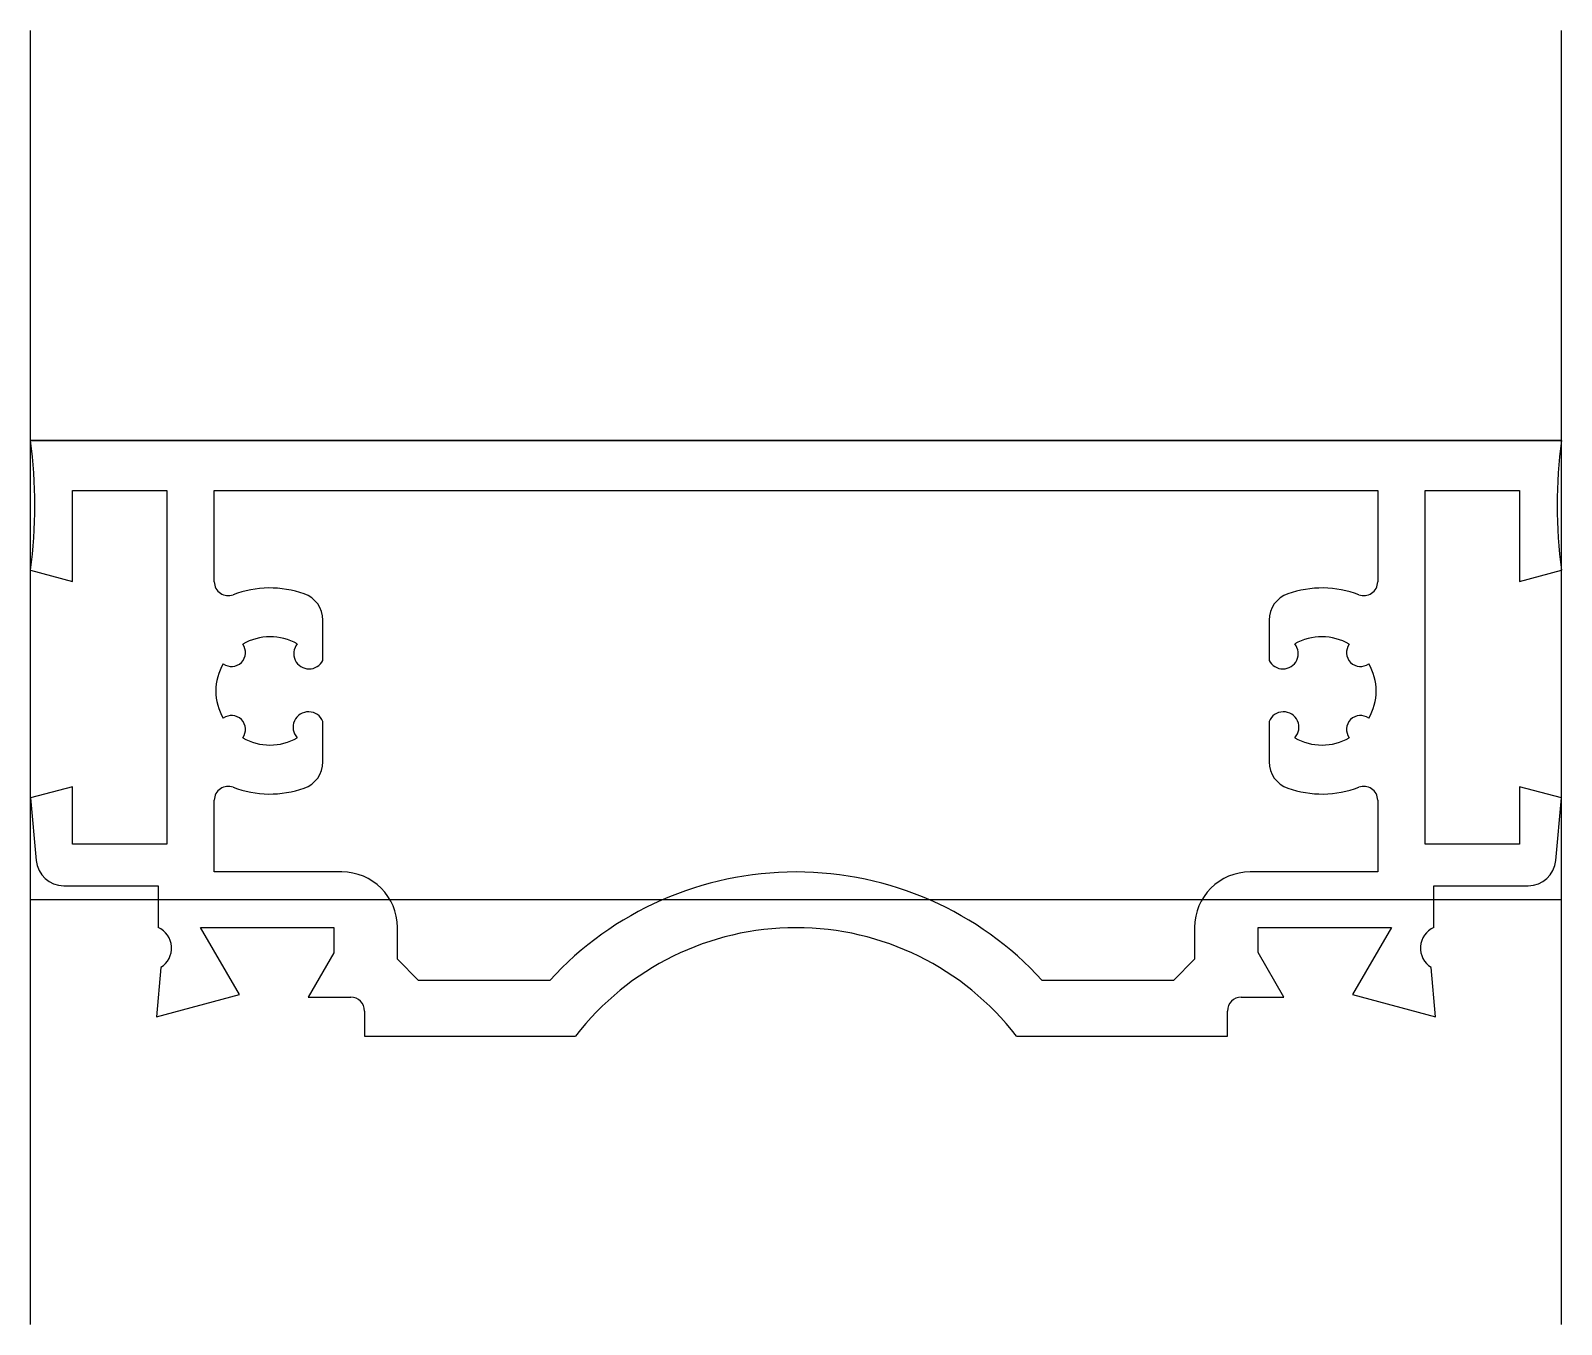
# Model space of a CAD drawing. Extents: x 0 to 55, y -31.8 to 14.7.
import ezdxf

# ---------------------------------------------------------------- set-up
doc = ezdxf.new("R2010")
doc.units = 0
doc.layers.get('0').update_dxf_attribs({"linetype": 'CONTINUOUS'})

msp = doc.modelspace()

# ---------------------------------------------------------------- linework, layer by layer
at = {"linetype": 'CONTINUOUS'}
for p, q in [((0, -31.76), (0, 14.73)), ((55, -31.76), (55, 14.73)), ((0, 0), (55, 0)), ((55, 0), (0, 0)), ((1.5, -5.06), (1.5, -1.8)), ((1.5, -1.8), (4.9, -1.8)), ((4.9, -1.8), (4.9, -14.5)), ((6.6, -5.08), (6.6, -1.8)), ((6.6, -1.8), (48.4, -1.8)), ((48.4, -1.8), (48.4, -5.08)), ((50.1, -14.5), (50.1, -1.8)), ((50.1, -1.8), (53.5, -1.8)), ((53.5, -1.8), (53.5, -5.06)), ((0, -4.66), (1.5, -5.06)), ((53.5, -5.06), (55, -4.66)), ((10.5, -7.9), (10.5, -6.45)), ((44.5, -6.45), (44.5, -7.9)), ((10.5, -11.55), (10.5, -10.1)), ((44.5, -10.1), (44.5, -11.55)), ((1.5, -12.44), (0, -12.84)), ((1.5, -14.5), (1.5, -12.44)), ((55, -12.84), (53.5, -12.44)), ((53.5, -12.44), (53.5, -14.5)), ((0, -12.84), (0.2, -15.09)), ((6.6, -15.5), (6.6, -12.92)), ((48.4, -12.92), (48.4, -15.5)), ((54.8, -15.09), (55, -12.84)), ((4.9, -14.5), (1.5, -14.5)), ((53.5, -14.5), (50.1, -14.5)), ((11.18, -15.5), (6.6, -15.5)), ((48.4, -15.5), (43.82, -15.5)), ((55, -16.5), (0, -16.5)), ((1.19, -16), (4.58, -16)), ((4.58, -16), (4.58, -17.5)), ((50.42, -17.5), (50.42, -16)), ((50.42, -16), (53.81, -16)), ((7.5, -19.91), (6.1, -17.5)), ((6.1, -17.5), (10.89, -17.5)), ((10.89, -17.5), (10.89, -18.41)), ((13.18, -18.64), (13.18, -17.5)), ((41.82, -17.5), (41.82, -18.64)), ((44.11, -18.4), (44.11, -17.5)), ((44.11, -17.5), (48.9, -17.5)), ((48.9, -17.5), (47.5, -19.91)), ((10.89, -18.41), (9.97, -20)), ((13.94, -19.4), (13.18, -18.64)), ((41.82, -18.64), (41.06, -19.4)), ((45.03, -20), (44.11, -18.4)), ((4.68, -18.93), (4.52, -20.71)), ((50.48, -20.71), (50.32, -18.93)), ((18.65, -19.4), (13.94, -19.4)), ((41.06, -19.4), (36.35, -19.4)), ((4.52, -20.71), (7.5, -19.91)), ((9.97, -20), (11.5, -20)), ((43.5, -20), (45.03, -20)), ((47.5, -19.91), (50.48, -20.71)), ((12, -20.5), (12, -21.4)), ((43, -21.4), (43, -20.5)), ((12, -21.4), (19.58, -21.4)), ((35.42, -21.4), (43, -21.4))]:
    msp.add_line(p, q, dxfattribs=at)
for centre, radius, start, end in [((-18.01, -2.33), 18.16, 352.6284, 7.3716), ((73.01, -2.33), 18.16, 172.6284, 187.3716), ((7.1, -5.074), 0.5, 180.7403, 291.1053), ((8.596, -8.998), 3.7, 70.5155, 110.8325), ((46.404, -8.998), 3.7, 69.1675, 109.4845), ((47.9, -5.074), 0.5, 248.8947, 359.2597), ((9.5, -6.454), 1, 0.2283, 70.7317), ((45.5, -6.454), 1, 109.2683, 179.7717), ((8.609, -9.001), 1.95, 60.1221, 120.4625), ((46.391, -9.001), 1.95, 59.5375, 119.8779), ((7.22, -7.62), 0.5, 233.1301, 36.8699), ((10.006, -7.657), 0.55, 140.8291, 333.8265), ((44.994, -7.657), 0.55, 206.1735, 39.1709), ((47.78, -7.62), 0.5, 143.1301, 306.8699), ((8.606, -9), 1.95, 149.8302, 210.1698), ((46.394, -9), 1.95, 329.8302, 30.1698), ((7.22, -10.38), 0.5, 323.1301, 126.8699), ((9.984, -10.301), 0.554, 21.3238, 223.1337), ((45.016, -10.301), 0.554, 316.8663, 158.6762), ((47.78, -10.38), 0.5, 53.1301, 216.8699), ((8.6, -8.994), 1.95, 239.8302, 300.1698), ((46.4, -8.994), 1.95, 239.8302, 300.1698), ((9.5, -11.546), 1, 289.2683, 359.7717), ((45.5, -11.546), 1, 180.2283, 250.7317), ((7.1, -12.926), 0.5, 68.8947, 179.2597), ((8.596, -9.002), 3.7, 249.1675, 289.4845), ((46.404, -9.002), 3.7, 250.5155, 290.8325), ((47.9, -12.926), 0.5, 0.7403, 111.1053), ((1.196, -15), 1, 185.1626, 269.6595), ((53.804, -15), 1, 270.3405, 354.8374), ((11.18, -17.5), 2, 0, 90), ((27.5, -27.504), 12, 42.4811, 137.5189), ((43.82, -17.5), 2, 90, 180), ((4.254, -18.241), 0.81, 301.7644, 66.2359), ((27.5, -27.505), 10, 37.6272, 142.3728), ((50.746, -18.241), 0.81, 113.7641, 238.2356), ((11.5, -20.5), 0.5, 0, 90), ((43.5, -20.5), 0.5, 90, 180)]:
    msp.add_arc(centre, radius, start, end, dxfattribs=at)

doc.saveas('drawing.dxf')
